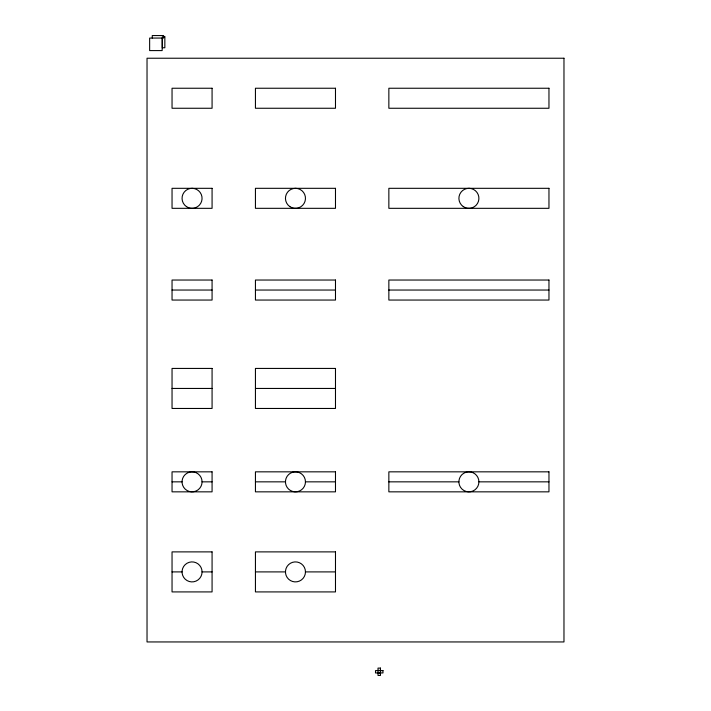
<?xml version="1.0" encoding="UTF-8"?>
<svg xmlns="http://www.w3.org/2000/svg" width="711" height="711" viewBox="0 0 711 711"><rect width="100%" height="100%" fill="white"/><g stroke="black" fill="none" stroke-linecap="round" stroke-linejoin="round"><path stroke-width="1.07" d="M172.044 290.044L212.074 290.044M255.436 290.044L335.485 290.044M388.855 290.044L548.963 290.044M172.044 388.446L212.074 388.446M255.436 388.446L335.485 388.446M172.044 481.845L182.052 481.845M202.066 481.845A10.007 10.007 0 0 0 187.055 473.171A10.007 10.007 0 0 0 187.055 490.51A10.007 10.007 0 0 0 202.066 481.845L212.074 481.845M255.436 481.845L285.458 481.845M305.463 481.845A10.007 10.007 0 0 0 290.461 473.171A10.007 10.007 0 0 0 290.461 490.51A10.007 10.007 0 0 0 305.463 481.845L335.485 481.845M388.855 481.845L458.906 481.845M478.912 481.845A10.007 10.007 0 0 0 463.901 473.171A10.007 10.007 0 0 0 463.901 490.51A10.007 10.007 0 0 0 478.912 481.845L548.963 481.845M172.044 571.902L182.052 571.902M202.066 571.902A10.007 10.007 0 0 0 187.055 563.236A10.007 10.007 0 0 0 187.055 580.567A10.007 10.007 0 0 0 202.066 571.902L212.074 571.902M255.436 571.902L285.458 571.902M305.463 571.902A10.007 10.007 0 0 0 290.461 563.236A10.007 10.007 0 0 0 290.461 580.567A10.007 10.007 0 0 0 305.463 571.902L335.485 571.902M378.012 670.446L380.465 670.446M378.012 673.104L380.465 673.104M380.509 670.597L380.509 672.953M162.152 38.083L162.152 50.588L149.639 50.588L149.639 38.083L163.601 38.047L163.601 35.55L152.261 35.55L152.261 38.047M164.845 36.803L162.348 36.803L162.348 47.753L164.845 47.753L164.845 36.803M563.974 58.231L147.026 58.231L147.026 641.944L563.974 641.944L563.974 58.231M212.074 88.244L172.044 88.244L172.044 108.259L212.074 108.259L212.074 88.244M335.485 88.244L255.436 88.244L255.436 108.259L335.485 108.259L335.485 88.244M548.963 88.244L388.855 88.244L388.855 108.259L548.963 108.259L548.963 88.244M212.074 188.317L172.044 188.317L172.044 208.323L212.074 208.323L212.074 188.317M335.485 188.317L255.436 188.317L255.436 208.323L335.485 208.323L335.485 188.317M548.963 188.317L388.855 188.317L388.855 208.323L548.963 208.323L548.963 188.317M212.074 280.036L172.044 280.036L172.044 300.051L212.074 300.051L212.074 280.036M335.485 280.036L255.436 280.036L255.436 300.051L335.485 300.051L335.485 280.036M548.963 280.036L388.855 280.036L388.855 300.051L548.963 300.051L548.963 280.036M212.074 368.431L172.044 368.431L172.044 408.461L212.074 408.461L212.074 368.431M335.485 368.431L255.436 368.431L255.436 408.461L335.485 408.461L335.485 368.431M212.074 471.837L172.044 471.837L172.044 491.843L212.074 491.843L212.074 471.837M335.485 471.837L255.436 471.837L255.436 491.843L335.485 491.843L335.485 471.837M548.963 471.837L388.855 471.837L388.855 491.843L548.963 491.843L548.963 471.837M212.074 551.887L172.044 551.887L172.044 591.916L212.074 591.916L212.074 551.887M335.485 551.887L255.436 551.887L255.436 591.916L335.485 591.916L335.485 551.887M380.465 668.1L378.012 668.1L378.012 675.45L380.465 675.45L380.465 668.1M382.971 670.597L375.506 670.597L375.506 672.953L382.971 672.953L382.971 670.597M463.296 206.608A10.007 10.007 0 0 0 478.885 199.036A10.007 10.007 0 0 0 464.532 189.322A10.007 10.007 0 0 0 463.296 206.608M289.848 206.608A10.007 10.007 0 0 0 305.446 199.036A10.007 10.007 0 0 0 291.092 189.322A10.007 10.007 0 0 0 289.848 206.608M186.451 206.608A10.007 10.007 0 0 0 202.04 199.036A10.007 10.007 0 0 0 187.686 189.322A10.007 10.007 0 0 0 186.451 206.608"/></g></svg>
